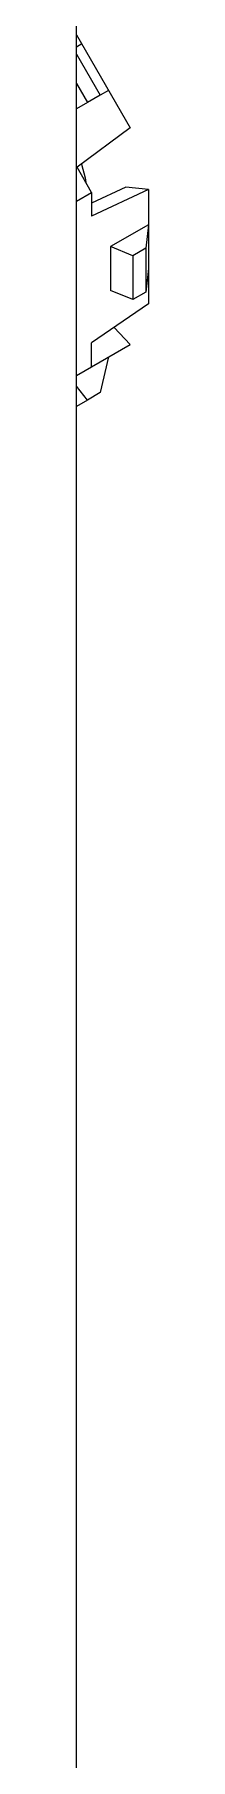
# Model space of a CAD drawing. Header units: inches. Extents: x 67578 to 72421, y -34894 to -31675.
# Drawn here: x 69367.1 to 69369.2, y -33380.5 to -33329.3 of the extents above; entities that cross this region are included whole.
import ezdxf

# ---------------------------------------------------------------- set-up
doc = ezdxf.new("R2010")
doc.units = ezdxf.units.IN
doc.header["$MEASUREMENT"] = 0

# ---------------------------------------------------------------- blocks, each defined once
blk = doc.blocks.new('ET200S')
at = {"lineweight": 0}
for p, q in [((144.472, -33.076), (144.472, 25.63)), ((144.472, 11.495), (145.473, 9.76)), ((144.571, 11.323), (144.472, 11.265)), ((144.472, 11.133), (144.914, 10.366)), ((144.472, 10.583), (144.676, 10.229)), ((144.914, 10.366), (144.676, 10.229)), ((145.071, 10.457), (144.914, 10.366)), ((144.676, 10.229), (144.472, 10.111)), ((145.473, 9.76), (144.484, 9.024)), ((144.754, 8.556), (144.484, 9.024)), ((144.566, 9.085), (144.634, 8.829)), ((144.634, 8.829), (144.646, 8.743)), ((144.472, 8.392), (144.754, 8.556)), ((145.391, 8.652), (144.754, 8.354)), ((145.815, 8.61), (144.754, 8.114)), ((144.754, 8.556), (144.754, 8.114)), ((145.815, 8.61), (145.391, 8.652)), ((145.815, 8.61), (145.815, 6.479)), ((145.815, 7.953), (145.108, 7.545)), ((145.815, 7.953), (145.762, 7.514)), ((145.108, 7.545), (145.108, 6.728)), ((145.524, 7.376), (145.108, 7.545)), ((145.762, 7.514), (145.524, 7.376)), ((145.762, 7.514), (145.762, 6.697)), ((145.524, 7.376), (145.524, 6.56)), ((145.815, 7.136), (145.762, 6.697)), ((145.815, 6.479), (144.754, 5.751)), ((145.524, 6.56), (145.108, 6.728)), ((145.762, 6.697), (145.524, 6.56)), ((145.473, 5.724), (145.175, 6.039)), ((144.472, 5.146), (145.473, 5.724)), ((144.754, 5.309), (144.754, 5.751)), ((145.071, 5.492), (144.914, 4.824)), ((144.676, 4.686), (144.472, 4.946)), ((144.914, 4.824), (144.676, 4.686)), ((144.676, 4.686), (144.472, 4.568))]:
    blk.add_line(p, q, dxfattribs=at)

msp = doc.modelspace()

# ---------------------------------------------------------------- block references
at = {"xscale": 1.59100124616462, "yscale": 1.59100124616462, "zscale": 1.59100124616462}
msp.add_blockref('ET200S', (69137.204, -33347.624), dxfattribs=at)

doc.saveas('drawing.dxf')
